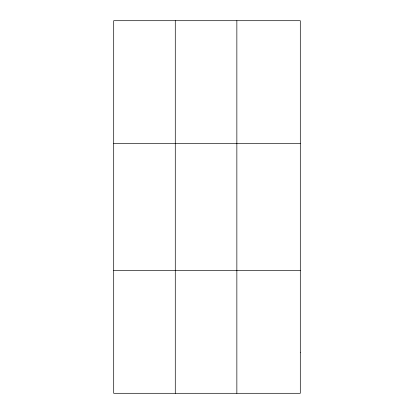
<?xml version="1.0" encoding="UTF-8"?>
<svg xmlns="http://www.w3.org/2000/svg" width="414" height="414" viewBox="0 0 414 414"><rect width="100%" height="100%" fill="white"/><g stroke="black" fill="none" stroke-linecap="round" stroke-linejoin="round"><path stroke-width="0.62" d="M175.277 393.3L175.277 20.7M236.855 393.3L236.855 20.7M113.7 143.658L300.3 143.658M113.7 270.342L300.3 270.342M300.3 352.314L300.3 393.3L113.7 393.3L113.7 20.7L300.3 20.7L300.3 352.314"/></g></svg>
